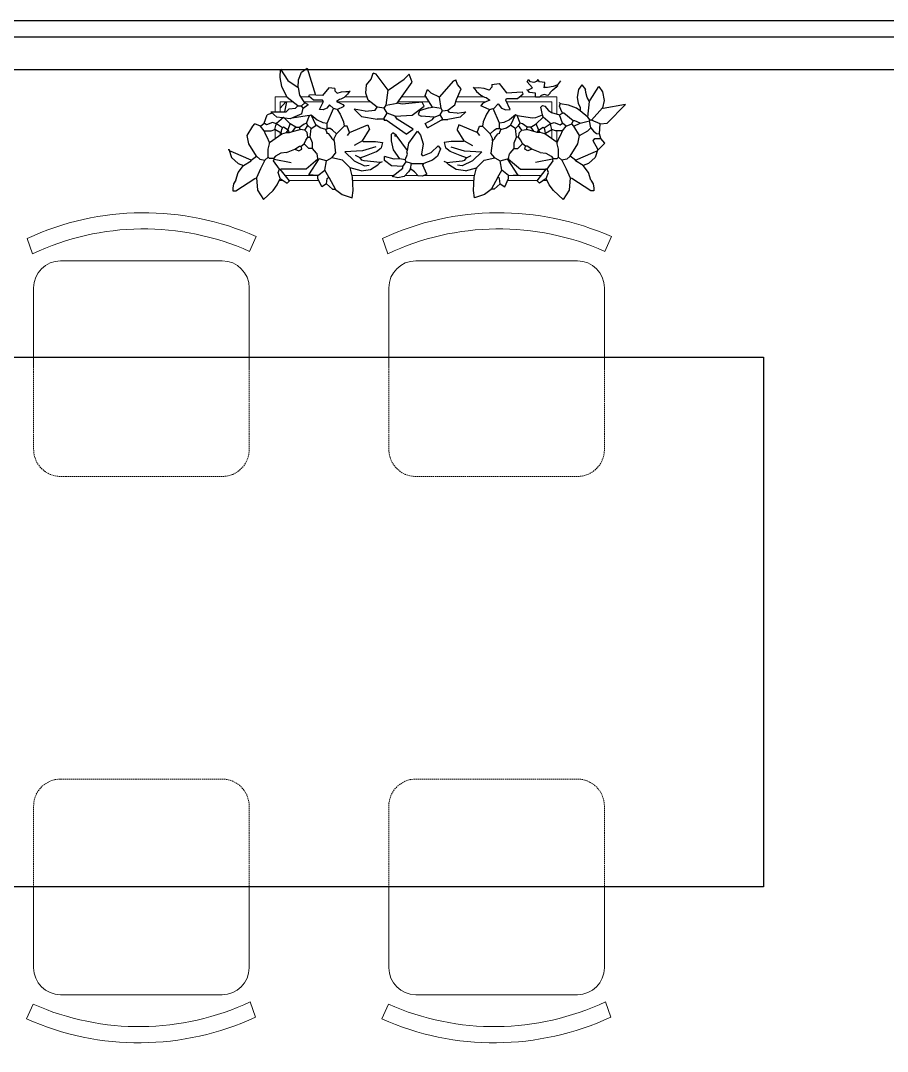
# Model space of a CAD drawing. Header units: inches. Extents: x 580771 to 672494, y 7715997 to 7829530.
# Drawn here: x 661626.8 to 661786.5, y 7725483.6 to 7725673.5 of the extents above; entities that cross this region are included whole.
import ezdxf

# ---------------------------------------------------------------- set-up
doc = ezdxf.new("R2010")
doc.units = ezdxf.units.IN
doc.header["$MEASUREMENT"] = 0
doc.linetypes.add('HIDDEN', pattern=[0.375, 0.25, -0.125])
doc.layers.add('Moveis', color=1, linetype='Continuous', lineweight=9)
doc.layers.add('PROIEZIONI', color=145, linetype='Continuous', lineweight=13)
for name, color, linetype in [('NIVEL', 2, 'Continuous'), ('P01', 1, 'Continuous'), ('Piso', 55, 'Continuous'), ('VEGETAZIONE', 94, 'Continuous')]:
    doc.layers.add(name, color=color, linetype=linetype)

# ---------------------------------------------------------------- blocks, each defined once
blk = doc.blocks.new('cad')
at = {"layer": 'Moveis', "linetype": 'HIDDEN'}
for p, q in [((48757.25, 6115.68), (48727.25, 6115.68)), ((48722.25, 6110.68), (48722.25, 6095.68)), ((48762.25, 6095.68), (48762.25, 6110.68))]:
    blk.add_line(p, q, dxfattribs=at)
at = {"layer": 'Moveis'}
for p, q in [((48722.25, 6095.68), (48722.25, 6080.68)), ((48762.25, 6080.68), (48762.25, 6095.68)), ((48727.25, 6075.68), (48757.25, 6075.68)), ((48721.06, 6071.53), (48722.05, 6074.38)), ((48763.54, 6071.19), (48762.31, 6073.93))]:
    blk.add_line(p, q, dxfattribs=at)
at = {"layer": 'Moveis', "linetype": 'HIDDEN'}
for centre, start, end in [((48727.25, 6110.68), 90, 180), ((48757.25, 6110.68), 0, 90)]:
    blk.add_arc(centre, 5, start, end, dxfattribs=at)
at = {"layer": 'Moveis'}
for centre, radius, start, end in [((48727.25, 6080.68), 5, 180, 270), ((48757.25, 6080.68), 5, 270, 0), ((48742.67, 6118.15), 48.39, 244.7716, 293.9495), ((48742.67, 6118.15), 51.39, 245.131, 293.9609)]:
    blk.add_arc(centre, radius, start, end, dxfattribs=at)

msp = doc.modelspace()

# ---------------------------------------------------------------- linework, layer by layer
at = {"layer": 'NIVEL'}
for p, q in [((661434.982, 7725673.483), (661884.982, 7725673.483)), ((661434.982, 7725670.483), (661884.982, 7725670.483)), ((661434.982, 7725664.483), (661884.982, 7725664.483))]:
    msp.add_line(p, q, dxfattribs=at)
at = {"layer": 'P01'}
msp.add_lwpolyline([(661603.373, 7725611.461), (661763.7, 7725611.461), (661763.7, 7725513.86), (661603.373, 7725513.86)], close=True, dxfattribs=at)
at = {"layer": 'PROIEZIONI'}
for points in [[(661673.716, 7725656.654), (661673.716, 7725659.435), (661675.829, 7725659.435)], [(661678.35, 7725659.435), (661680.01, 7725659.435)], [(661686.515, 7725659.435), (661690.629, 7725659.435)], [(661696.982, 7725659.435), (661701.49, 7725659.435)], [(661703.905, 7725659.435), (661704.008, 7725659.435)], [(661707.324, 7725659.435), (661712.198, 7725659.435)], [(661718.716, 7725659.435), (661725.591, 7725659.435), (661725.591, 7725656.287)], [(661674.637, 7725656.654), (661674.637, 7725658.514), (661676.93, 7725658.514)], [(661678.976, 7725658.514), (661682.554, 7725658.514)], [(661685.075, 7725658.514), (661691.23, 7725658.514)], [(661696.324, 7725658.514), (661702.086, 7725658.514)], [(661706.978, 7725658.514), (661712.504, 7725658.514)], [(661716.329, 7725658.514), (661724.67, 7725658.514), (661724.67, 7725656.56)], [(661673.716, 7725651.771), (661673.716, 7725653.409)], [(661724.67, 7725653.448), (661724.67, 7725651.719)], [(661674.637, 7725652.404), (661674.637, 7725652.833)], [(661725.591, 7725653.168), (661725.591, 7725651.086)], [(661675.156, 7725644.041), (661674.478, 7725644.041)], [(661681.594, 7725644.962), (661675.538, 7725644.962)], [(661681.737, 7725644.041), (661676.275, 7725644.041)], [(661695.536, 7725644.962), (661687.865, 7725644.962)], [(661710.335, 7725644.041), (661687.974, 7725644.041)], [(661699.984, 7725644.962), (661697.635, 7725644.962)], [(661710.444, 7725644.962), (661701.141, 7725644.962)], [(661722.035, 7725644.041), (661716.572, 7725644.041)], [(661722.771, 7725644.962), (661716.715, 7725644.962)], [(661723.831, 7725644.041), (661723.154, 7725644.041)]]:
    msp.add_lwpolyline(points, dxfattribs=at)
at = {"layer": 'VEGETAZIONE'}
for p, q in [((661674.589, 7725663.003), (661674.693, 7725664.525)), ((661674.901, 7725661.372), (661674.589, 7725663.003)), ((661674.693, 7725664.525), (661676.043, 7725662.459)), ((661678.015, 7725662.568), (661678.534, 7725663.982)), ((661678.534, 7725663.982), (661679.569, 7725664.705)), ((661679.569, 7725664.705), (661681.142, 7725659.76)), ((661691.37, 7725662.702), (661691.738, 7725663.807)), ((661692.291, 7725663.623), (661691.738, 7725663.807)), ((661694.501, 7725660.676), (661692.291, 7725663.623)), ((661697.448, 7725662.702), (661698.368, 7725663.623)), ((661698.92, 7725662.149), (661698.368, 7725663.623)), ((661675.872, 7725659.345), (661674.901, 7725661.372)), ((661676.043, 7725662.459), (661677.911, 7725661.154)), ((661677.911, 7725661.154), (661678.015, 7725662.568)), ((661677.911, 7725661.154), (661678.143, 7725659.74)), ((661683.564, 7725661.101), (661682.431, 7725659.684)), ((661684.698, 7725660.959), (661683.564, 7725661.101)), ((661684.698, 7725660.959), (661684.698, 7725660.534)), ((661690.425, 7725660.086), (661690.509, 7725661.681)), ((661690.509, 7725661.681), (661691.37, 7725662.702)), ((661694.501, 7725660.676), (661697.448, 7725662.702)), ((661696.158, 7725658.282), (661698.92, 7725662.149)), ((661703.979, 7725659.401), (661706.595, 7725662.417)), ((661706.595, 7725662.417), (661707.02, 7725662.559)), ((661707.303, 7725661.709), (661707.02, 7725662.559)), ((661707.114, 7725658.948), (661707.966, 7725660.924)), ((661707.966, 7725660.924), (661707.303, 7725661.709)), ((661710.396, 7725661.03), (661710.226, 7725661.2)), ((661711.184, 7725661.095), (661710.396, 7725661.03)), ((661710.396, 7725661.03), (661710.809, 7725660.441)), ((661712.183, 7725660.997), (661711.184, 7725661.095)), ((661713.116, 7725660.69), (661712.183, 7725660.997)), ((661713.626, 7725661.2), (661713.116, 7725660.69)), ((661713.626, 7725661.71), (661714.986, 7725661.88)), ((661713.626, 7725661.71), (661713.626, 7725661.2)), ((661714.986, 7725661.88), (661716.346, 7725660.18)), ((661720.128, 7725662.234), (661720.411, 7725662.659)), ((661721.12, 7725661.101), (661720.128, 7725662.234)), ((661720.27, 7725660.676), (661721.12, 7725661.101)), ((661720.77, 7725662.197), (661720.411, 7725662.659)), ((661721.351, 7725662.095), (661720.77, 7725662.197)), ((661721.835, 7725662.247), (661721.351, 7725662.095)), ((661722.111, 7725662.659), (661721.835, 7725662.247)), ((661722.395, 7725662.234), (661722.111, 7725662.659)), ((661723.386, 7725662.093), (661722.395, 7725662.234)), ((661723.245, 7725661.101), (661723.386, 7725661.951)), ((661723.916, 7725661.182), (661723.245, 7725661.101)), ((661723.386, 7725661.951), (661723.386, 7725662.093)), ((661724.957, 7725661.335), (661723.916, 7725661.182)), ((661724.803, 7725660.676), (661725.795, 7725661.526)), ((661725.795, 7725661.668), (661724.957, 7725661.335)), ((661725.795, 7725661.668), (661726.361, 7725662.376)), ((661725.795, 7725661.526), (661725.795, 7725661.668)), ((661730.186, 7725661.668), (661729.603, 7725660.777)), ((661730.186, 7725661.668), (661730.895, 7725660.818)), ((661731.745, 7725658.834), (661733.363, 7725661.335)), ((661733.363, 7725661.335), (661734.032, 7725660.346)), ((661677.855, 7725657.787), (661675.872, 7725659.345)), ((661678.143, 7725659.74), (661679.106, 7725658.322)), ((661679.881, 7725659.543), (661680.023, 7725659.826)), ((661680.731, 7725658.834), (661679.881, 7725659.543)), ((661682.431, 7725659.684), (661680.023, 7725659.826)), ((661684.698, 7725660.534), (661685.123, 7725660.109)), ((661685.123, 7725660.109), (661685.9, 7725660.365)), ((661685.822, 7725659.029), (661685.548, 7725658.976)), ((661686.394, 7725659.329), (661685.822, 7725659.029)), ((661685.9, 7725660.365), (661686.733, 7725660.447)), ((661687.045, 7725659.902), (661686.394, 7725659.329)), ((661686.733, 7725660.447), (661687.389, 7725660.393)), ((661687.389, 7725660.393), (661687.045, 7725659.902)), ((661687.389, 7725660.393), (661687.531, 7725660.534)), ((661690.818, 7725658.834), (661690.425, 7725660.086)), ((661694.133, 7725657.913), (661694.501, 7725660.676)), ((661701.334, 7725659.676), (661701.759, 7725660.809)), ((661702.704, 7725657.559), (661701.334, 7725659.676)), ((661702.467, 7725660.101), (661701.759, 7725660.809)), ((661703.979, 7725659.401), (661702.467, 7725660.101)), ((661704.262, 7725657.276), (661703.979, 7725659.401)), ((661710.809, 7725660.441), (661711.59, 7725659.754)), ((661711.59, 7725659.754), (661712.277, 7725659.394)), ((661712.277, 7725659.394), (661712.606, 7725659.33)), ((661712.606, 7725659.33), (661713.286, 7725658.82)), ((661716.176, 7725658.82), (661716.346, 7725659.16)), ((661716.346, 7725660.18), (661719.236, 7725660.35)), ((661716.346, 7725659.16), (661718.386, 7725659.16)), ((661718.386, 7725659.16), (661719.406, 7725660.01)), ((661719.406, 7725660.01), (661719.236, 7725660.35)), ((661719.986, 7725660.818), (661720.27, 7725660.676)), ((661720.553, 7725660.251), (661720.27, 7725660.676)), ((661721.686, 7725660.109), (661720.553, 7725660.251)), ((661721.686, 7725659.401), (661721.686, 7725660.109)), ((661722.395, 7725659.401), (661721.686, 7725659.401)), ((661722.706, 7725659.687), (661722.395, 7725659.401)), ((661723.263, 7725659.864), (661722.706, 7725659.687)), ((661723.953, 7725659.684), (661723.263, 7725659.864)), ((661724.236, 7725659.968), (661723.953, 7725659.684)), ((661724.236, 7725659.968), (661724.378, 7725660.109)), ((661724.378, 7725660.251), (661724.803, 7725660.676)), ((661724.378, 7725660.109), (661724.378, 7725660.251)), ((661729.603, 7725660.777), (661729.361, 7725659.357)), ((661729.361, 7725659.357), (661729.531, 7725658.241)), ((661730.934, 7725660.219), (661730.895, 7725660.818)), ((661731.176, 7725659.306), (661730.934, 7725660.219)), ((661731.603, 7725658.551), (661731.176, 7725659.306)), ((661734.032, 7725660.346), (661734.322, 7725658.774)), ((661675.652, 7725658.514), (661674.637, 7725657.382)), ((661675.45, 7725656.654), (661675.822, 7725658.514)), ((661675.73, 7725656.654), (661676.297, 7725657.22)), ((661676.297, 7725657.22), (661677.43, 7725657.362)), ((661677.43, 7725657.362), (661677.855, 7725657.787)), ((661677.855, 7725657.787), (661678.563, 7725657.787)), ((661679.13, 7725658.353), (661678.563, 7725657.787)), ((661678.847, 7725657.362), (661678.563, 7725657.787)), ((661678.609, 7725656.292), (661678.847, 7725657.362)), ((661679.757, 7725657.968), (661678.82, 7725657.314)), ((661679.851, 7725657.993), (661679.13, 7725658.353)), ((661682.431, 7725658.834), (661680.731, 7725658.834)), ((661681.864, 7725657.134), (661682.573, 7725658.551)), ((661682.543, 7725657.067), (661681.864, 7725657.134)), ((661682.573, 7725658.551), (661682.431, 7725658.834)), ((661683.194, 7725657.339), (661682.543, 7725657.067)), ((661683.706, 7725657.984), (661683.194, 7725657.339)), ((661683.281, 7725654.585), (661684.414, 7725657.276)), ((661684.414, 7725657.276), (661683.706, 7725657.984)), ((661685.123, 7725657.134), (661684.414, 7725657.276)), ((661685.548, 7725658.976), (661684.981, 7725658.551)), ((661684.981, 7725658.551), (661685.64, 7725658.293)), ((661685.123, 7725657.134), (661686.398, 7725657.701)), ((661685.123, 7725657.134), (661685.666, 7725656.249)), ((661685.64, 7725658.293), (661686.134, 7725658.021)), ((661686.134, 7725658.021), (661686.398, 7725657.701)), ((661688.226, 7725657.163), (661689.579, 7725655.834)), ((661690.265, 7725656.809), (661688.226, 7725657.163)), ((661692.475, 7725657.546), (661690.818, 7725658.834)), ((661692.107, 7725656.993), (661692.475, 7725657.546)), ((661693.764, 7725657.361), (661692.475, 7725657.546)), ((661693.764, 7725657.361), (661694.133, 7725657.913)), ((661694.317, 7725656.441), (661693.764, 7725657.361)), ((661694.133, 7725657.913), (661696.158, 7725658.282)), ((661697.079, 7725658.098), (661696.158, 7725658.282)), ((661700.762, 7725658.466), (661697.079, 7725658.098)), ((661698.92, 7725656.072), (661701.13, 7725657.73)), ((661701.995, 7725657.418), (661700.265, 7725656.88)), ((661701.13, 7725657.73), (661700.762, 7725658.466)), ((661701.995, 7725657.418), (661702.704, 7725657.559)), ((661704.262, 7725657.276), (661702.704, 7725657.559)), ((661704.545, 7725656.851), (661704.262, 7725657.276)), ((661705.537, 7725656.993), (661706.812, 7725657.984)), ((661706.812, 7725657.984), (661707.114, 7725658.948)), ((661711.902, 7725658.184), (661711.586, 7725657.8)), ((661713.116, 7725657.12), (661711.586, 7725657.8)), ((661712.495, 7725658.511), (661711.902, 7725658.184)), ((661713.286, 7725658.82), (661712.495, 7725658.511)), ((661713.187, 7725657.134), (661712.643, 7725656.249)), ((661713.187, 7725657.134), (661713.895, 7725657.276)), ((661715.028, 7725654.585), (661713.895, 7725657.276)), ((661713.966, 7725657.29), (661714.816, 7725658.14)), ((661714.816, 7725658.14), (661715.43, 7725657.366)), ((661715.43, 7725657.366), (661716.211, 7725657.039)), ((661717.026, 7725657.12), (661716.176, 7725658.82)), ((661716.211, 7725657.039), (661717.026, 7725657.12)), ((661722.678, 7725657.559), (661722.961, 7725657.843)), ((661722.961, 7725656.143), (661722.678, 7725657.559)), ((661722.961, 7725657.843), (661723.386, 7725657.701)), ((661723.386, 7725657.701), (661724.061, 7725656.948)), ((661726.22, 7725658.126), (661726.078, 7725658.409)), ((661726.078, 7725657.701), (661726.22, 7725658.126)), ((661726.361, 7725657.134), (661726.078, 7725657.701)), ((661727.764, 7725657.912), (661726.22, 7725658.126)), ((661726.361, 7725658.126), (661726.22, 7725658.126)), ((661726.645, 7725656.426), (661726.361, 7725657.134)), ((661729.24, 7725657.329), (661727.764, 7725657.912)), ((661729.903, 7725656.851), (661729.24, 7725657.329)), ((661729.531, 7725658.241), (661729.903, 7725657.559)), ((661729.903, 7725657.559), (661729.903, 7725656.993)), ((661731.32, 7725655.718), (661731.603, 7725658.551)), ((661731.603, 7725658.551), (661731.745, 7725658.834)), ((661732.028, 7725655.151), (661734.011, 7725657.418)), ((661734.322, 7725658.774), (661734.011, 7725657.418)), ((661734.153, 7725657.276), (661734.011, 7725657.418)), ((661738.281, 7725658.005), (661734.153, 7725657.276)), ((661734.861, 7725654.585), (661738.281, 7725658.005)), ((661671.665, 7725654.585), (661672.231, 7725656.143)), ((661673.151, 7725656.415), (661672.231, 7725656.143)), ((661672.87, 7725656.654), (661675.73, 7725656.654)), ((661673.967, 7725655.717), (661672.874, 7725656.654)), ((661673.931, 7725654.585), (661675.206, 7725655.718)), ((661675.046, 7725655.575), (661673.967, 7725655.717)), ((661676.481, 7725654.443), (661675.206, 7725655.718)), ((661676.458, 7725655.391), (661675.394, 7725655.53)), ((661678.609, 7725656.292), (661676.458, 7725655.391)), ((661677.189, 7725655.576), (661676.949, 7725655.596)), ((661680.023, 7725656.001), (661677.189, 7725655.576)), ((661679.456, 7725654.585), (661680.023, 7725656.001)), ((661680.023, 7725656.001), (661680.306, 7725656.143)), ((661681.156, 7725654.301), (661680.306, 7725656.143)), ((661680.306, 7725656.143), (661681.45, 7725655.186)), ((661685.666, 7725656.249), (661686.29, 7725654.831)), ((661689.579, 7725655.834), (661692.475, 7725655.336)), ((661690.265, 7725656.809), (661692.107, 7725656.993)), ((661693.764, 7725655.336), (661692.475, 7725655.336)), ((661693.764, 7725655.52), (661694.317, 7725656.441)), ((661693.764, 7725655.336), (661693.764, 7725655.52)), ((661693.948, 7725655.151), (661693.764, 7725655.336)), ((661693.764, 7725655.151), (661693.764, 7725655.336)), ((661695.79, 7725655.888), (661694.317, 7725656.441)), ((661695.79, 7725655.888), (661698.92, 7725656.072)), ((661696.158, 7725655.336), (661695.79, 7725655.888)), ((661699.105, 7725653.494), (661696.158, 7725655.336)), ((661700.265, 7725656.88), (661700.031, 7725656.204)), ((661700.031, 7725656.204), (661700.579, 7725655.859)), ((661702.987, 7725655.718), (661700.579, 7725655.859)), ((661701.348, 7725654.553), (661702.704, 7725655.293)), ((661702.704, 7725655.293), (661702.987, 7725655.718)), ((661702.987, 7725655.718), (661704.12, 7725656.143)), ((661704.12, 7725656.143), (661704.545, 7725656.851)), ((661704.545, 7725655.435), (661704.12, 7725656.143)), ((661704.404, 7725655.151), (661704.545, 7725655.293)), ((661704.545, 7725656.851), (661705.537, 7725656.993)), ((661704.545, 7725655.293), (661704.545, 7725655.435)), ((661704.545, 7725655.293), (661705.537, 7725655.293)), ((661704.545, 7725655.151), (661704.545, 7725655.293)), ((661705.82, 7725656.568), (661705.537, 7725656.993)), ((661707.764, 7725655.676), (661705.537, 7725655.293)), ((661707.237, 7725656.426), (661705.82, 7725656.568)), ((661707.237, 7725656.426), (661708.805, 7725656.699)), ((661708.805, 7725656.699), (661707.764, 7725655.676)), ((661712.643, 7725656.249), (661712.019, 7725654.831)), ((661718.003, 7725656.143), (661716.859, 7725655.186)), ((661717.153, 7725654.301), (661718.003, 7725656.143)), ((661718.286, 7725656.001), (661718.003, 7725656.143)), ((661718.286, 7725656.001), (661721.12, 7725655.576)), ((661718.853, 7725654.585), (661718.286, 7725656.001)), ((661721.12, 7725655.576), (661721.762, 7725655.63)), ((661721.762, 7725655.63), (661722.972, 7725656.112)), ((661721.828, 7725654.443), (661723.103, 7725655.718)), ((661723.103, 7725655.718), (661722.961, 7725656.143)), ((661724.378, 7725654.585), (661723.103, 7725655.718)), ((661724.061, 7725656.948), (661724.642, 7725656.568)), ((661724.642, 7725656.568), (661726.078, 7725656.143)), ((661726.078, 7725656.143), (661726.645, 7725656.426)), ((661726.645, 7725654.585), (661726.078, 7725656.143)), ((661726.928, 7725656.426), (661726.645, 7725656.426)), ((661728.628, 7725655.01), (661726.928, 7725656.426)), ((661729.903, 7725656.851), (661729.903, 7725656.993)), ((661731.32, 7725655.718), (661729.903, 7725656.851)), ((661731.745, 7725655.151), (661731.32, 7725655.718)), ((661668.548, 7725652.318), (661669.54, 7725654.018)), ((661669.54, 7725654.018), (661669.965, 7725654.443)), ((661670.956, 7725654.018), (661669.965, 7725654.443)), ((661670.956, 7725654.018), (661671.665, 7725654.585)), ((661671.665, 7725653.168), (661670.956, 7725654.018)), ((661672.09, 7725654.301), (661671.665, 7725654.585)), ((661673.223, 7725654.726), (661672.09, 7725654.301)), ((661672.939, 7725653.168), (661673.648, 7725653.451)), ((661673.931, 7725654.443), (661673.223, 7725654.726)), ((661673.648, 7725653.451), (661673.789, 7725654.16)), ((661674.781, 7725652.743), (661673.648, 7725653.451)), ((661673.789, 7725654.16), (661673.931, 7725654.443)), ((661673.931, 7725654.443), (661673.931, 7725654.585)), ((661675.064, 7725653.735), (661673.931, 7725654.443)), ((661674.781, 7725652.743), (661674.923, 7725653.451)), ((661674.923, 7725653.451), (661675.064, 7725653.735)), ((661675.206, 7725653.876), (661675.064, 7725653.735)), ((661676.056, 7725653.31), (661675.206, 7725653.876)), ((661676.056, 7725653.451), (661676.481, 7725654.443)), ((661676.056, 7725653.31), (661676.056, 7725653.451)), ((661677.473, 7725653.876), (661676.481, 7725654.443)), ((661676.906, 7725653.026), (661677.473, 7725653.876)), ((661676.906, 7725653.026), (661678.323, 7725653.451)), ((661677.473, 7725653.876), (661678.181, 7725653.876)), ((661678.181, 7725653.876), (661679.031, 7725654.443)), ((661678.323, 7725653.451), (661678.181, 7725653.876)), ((661679.173, 7725653.31), (661678.323, 7725653.451)), ((661679.031, 7725654.443), (661679.456, 7725654.585)), ((661679.173, 7725653.31), (661679.739, 7725654.16)), ((661679.739, 7725654.16), (661679.456, 7725654.585)), ((661680.306, 7725653.593), (661679.739, 7725654.16)), ((661680.164, 7725652.035), (661680.306, 7725653.593)), ((661680.306, 7725653.593), (661681.156, 7725654.16)), ((661682.006, 7725653.735), (661681.156, 7725654.301)), ((661681.156, 7725654.16), (661681.156, 7725654.301)), ((661681.45, 7725655.186), (661682.491, 7725654.722)), ((661682.998, 7725653.451), (661682.006, 7725653.735)), ((661682.491, 7725654.722), (661683.281, 7725654.585)), ((661682.998, 7725653.451), (661683.281, 7725653.593)), ((661683.281, 7725652.743), (661682.998, 7725653.451)), ((661683.281, 7725653.593), (661683.281, 7725654.585)), ((661683.848, 7725653.593), (661683.281, 7725653.593)), ((661684.273, 7725653.31), (661683.848, 7725653.593)), ((661684.981, 7725652.601), (661686.398, 7725654.018)), ((661686.29, 7725654.831), (661686.398, 7725654.018)), ((661686.964, 7725654.018), (661686.398, 7725654.018)), ((661687.389, 7725652.885), (661686.964, 7725654.018)), ((661687.389, 7725652.885), (661690.789, 7725654.301)), ((661689.798, 7725651.326), (661691.073, 7725653.451)), ((661690.789, 7725654.301), (661691.073, 7725653.451)), ((661693.764, 7725655.151), (661693.948, 7725655.151)), ((661693.948, 7725655.151), (661694.133, 7725655.151)), ((661697.815, 7725652.573), (661694.133, 7725655.151)), ((661697.815, 7725652.573), (661699.105, 7725653.494)), ((661701.767, 7725653.714), (661701.348, 7725654.553)), ((661701.767, 7725653.714), (661704.262, 7725655.151)), ((661704.404, 7725655.151), (661704.262, 7725655.151)), ((661704.545, 7725655.151), (661704.404, 7725655.151)), ((661707.52, 7725654.301), (661707.237, 7725653.451)), ((661708.512, 7725651.326), (661707.237, 7725653.451)), ((661710.92, 7725652.885), (661707.52, 7725654.301)), ((661710.92, 7725652.885), (661711.345, 7725654.018)), ((661711.345, 7725654.018), (661711.912, 7725654.018)), ((661712.019, 7725654.831), (661711.912, 7725654.018)), ((661713.329, 7725652.601), (661711.912, 7725654.018)), ((661714.037, 7725653.31), (661714.462, 7725653.593)), ((661714.462, 7725653.593), (661715.028, 7725653.593)), ((661715.818, 7725654.722), (661715.028, 7725654.585)), ((661715.028, 7725653.593), (661715.028, 7725654.585)), ((661715.312, 7725653.451), (661715.028, 7725653.593)), ((661715.028, 7725652.743), (661715.312, 7725653.451)), ((661715.312, 7725653.451), (661716.303, 7725653.735)), ((661716.859, 7725655.186), (661715.818, 7725654.722)), ((661716.303, 7725653.735), (661717.153, 7725654.301)), ((661717.153, 7725654.16), (661717.153, 7725654.301)), ((661718.003, 7725653.593), (661717.153, 7725654.16)), ((661718.003, 7725653.593), (661718.57, 7725654.16)), ((661718.145, 7725652.035), (661718.003, 7725653.593)), ((661718.57, 7725654.16), (661718.853, 7725654.585)), ((661719.136, 7725653.31), (661718.57, 7725654.16)), ((661719.278, 7725654.443), (661718.853, 7725654.585)), ((661719.136, 7725653.31), (661719.986, 7725653.451)), ((661720.128, 7725653.876), (661719.278, 7725654.443)), ((661719.986, 7725653.451), (661720.128, 7725653.876)), ((661721.403, 7725653.026), (661719.986, 7725653.451)), ((661720.836, 7725653.876), (661720.128, 7725653.876)), ((661720.836, 7725653.876), (661721.828, 7725654.443)), ((661721.403, 7725653.026), (661720.836, 7725653.876)), ((661722.253, 7725653.451), (661721.828, 7725654.443)), ((661722.253, 7725653.31), (661723.103, 7725653.876)), ((661722.253, 7725653.31), (661722.253, 7725653.451)), ((661723.103, 7725653.876), (661723.245, 7725653.735)), ((661723.245, 7725653.735), (661724.378, 7725654.443)), ((661723.386, 7725653.451), (661723.245, 7725653.735)), ((661723.528, 7725652.743), (661723.386, 7725653.451)), ((661723.528, 7725652.743), (661724.661, 7725653.451)), ((661724.378, 7725654.443), (661725.086, 7725654.726)), ((661724.378, 7725654.443), (661724.378, 7725654.585)), ((661724.52, 7725654.16), (661724.378, 7725654.443)), ((661724.661, 7725653.451), (661724.52, 7725654.16)), ((661725.37, 7725653.168), (661724.661, 7725653.451)), ((661725.086, 7725654.726), (661726.22, 7725654.301)), ((661726.22, 7725654.301), (661726.645, 7725654.585)), ((661727.353, 7725654.018), (661726.645, 7725654.585)), ((661726.645, 7725653.168), (661727.353, 7725654.018)), ((661727.353, 7725654.018), (661728.345, 7725654.443)), ((661728.345, 7725654.443), (661728.628, 7725655.01)), ((661728.77, 7725654.018), (661728.345, 7725654.443)), ((661728.911, 7725655.01), (661728.628, 7725655.01)), ((661728.77, 7725654.018), (661729.903, 7725654.585)), ((661729.761, 7725652.318), (661728.77, 7725654.018)), ((661729.903, 7725654.585), (661728.911, 7725655.01)), ((661729.903, 7725654.585), (661731.603, 7725655.01)), ((661731.32, 7725653.168), (661731.886, 7725653.735)), ((661731.603, 7725655.01), (661731.745, 7725655.151)), ((661731.886, 7725653.735), (661731.603, 7725655.01)), ((661732.028, 7725655.151), (661731.745, 7725655.151)), ((661731.886, 7725653.735), (661732.354, 7725653.087)), ((661733.586, 7725654.443), (661732.028, 7725655.151)), ((661733.445, 7725652.601), (661733.586, 7725654.443)), ((661733.586, 7725654.443), (661734.861, 7725654.585)), ((661668.831, 7725650.76), (661668.548, 7725652.318)), ((661671.948, 7725652.46), (661671.665, 7725653.168)), ((661671.665, 7725653.168), (661672.939, 7725653.168)), ((661672.231, 7725652.035), (661671.948, 7725652.46)), ((661672.656, 7725651.043), (661672.231, 7725652.035)), ((661672.656, 7725651.043), (661674.923, 7725652.601)), ((661674.923, 7725652.601), (661674.781, 7725652.743)), ((661674.923, 7725652.601), (661675.773, 7725652.885)), ((661675.773, 7725652.885), (661676.056, 7725653.31)), ((661675.773, 7725652.885), (661676.339, 7725652.885)), ((661676.339, 7725652.885), (661676.056, 7725653.31)), ((661676.339, 7725652.885), (661676.906, 7725653.026)), ((661679.031, 7725650.76), (661679.314, 7725651.468)), ((661679.598, 7725652.885), (661679.173, 7725653.31)), ((661679.314, 7725651.468), (661679.739, 7725652.035)), ((661679.739, 7725652.035), (661679.598, 7725652.885)), ((661679.739, 7725652.035), (661680.164, 7725652.035)), ((661680.592, 7725650.974), (661680.164, 7725652.035)), ((661683.564, 7725652.601), (661683.281, 7725652.743)), ((661683.281, 7725652.601), (661683.281, 7725652.743)), ((661684.131, 7725651.893), (661683.564, 7725652.601)), ((661684.131, 7725651.751), (661684.131, 7725651.893)), ((661684.556, 7725651.326), (661684.131, 7725651.751)), ((661684.981, 7725652.601), (661684.273, 7725653.31)), ((661684.556, 7725651.751), (661684.981, 7725652.601)), ((661684.556, 7725651.326), (661684.556, 7725651.751)), ((661687.389, 7725652.885), (661686.964, 7725652.318)), ((661695.103, 7725651.303), (661695.12, 7725652.537)), ((661695.12, 7725652.537), (661695.403, 7725652.821)), ((661695.97, 7725652.396), (661695.403, 7725652.821)), ((661695.895, 7725652.121), (661695.711, 7725652.305)), ((661698.095, 7725649.562), (661695.97, 7725652.396)), ((661698.356, 7725650.894), (661699.936, 7725653.104)), ((661699.936, 7725653.104), (661700.503, 7725652.396)), ((661700.503, 7725652.396), (661700.958, 7725650.758)), ((661710.92, 7725652.885), (661711.345, 7725652.318)), ((661713.329, 7725652.601), (661714.037, 7725653.31)), ((661713.754, 7725651.751), (661713.329, 7725652.601)), ((661713.754, 7725651.326), (661714.179, 7725651.751)), ((661713.754, 7725651.326), (661713.754, 7725651.751)), ((661714.179, 7725651.893), (661714.745, 7725652.601)), ((661714.179, 7725651.751), (661714.179, 7725651.893)), ((661714.745, 7725652.601), (661715.028, 7725652.743)), ((661715.028, 7725652.601), (661715.028, 7725652.743)), ((661717.718, 7725650.974), (661718.145, 7725652.035)), ((661718.57, 7725652.035), (661718.145, 7725652.035)), ((661718.57, 7725652.035), (661718.711, 7725652.885)), ((661718.995, 7725651.468), (661718.57, 7725652.035)), ((661718.711, 7725652.885), (661719.136, 7725653.31)), ((661719.278, 7725650.76), (661718.995, 7725651.468)), ((661721.97, 7725652.885), (661721.403, 7725653.026)), ((661721.97, 7725652.885), (661722.253, 7725653.31)), ((661722.536, 7725652.885), (661721.97, 7725652.885)), ((661722.536, 7725652.885), (661722.253, 7725653.31)), ((661723.386, 7725652.601), (661722.536, 7725652.885)), ((661723.386, 7725652.601), (661723.528, 7725652.743)), ((661725.653, 7725651.043), (661723.386, 7725652.601)), ((661726.645, 7725653.168), (661725.37, 7725653.168)), ((661725.653, 7725651.043), (661726.078, 7725652.035)), ((661726.078, 7725652.035), (661726.361, 7725652.46)), ((661726.361, 7725652.46), (661726.645, 7725653.168)), ((661729.478, 7725650.76), (661729.761, 7725652.318)), ((661729.761, 7725652.318), (661731.32, 7725653.168)), ((661732.311, 7725651.326), (661732.595, 7725651.751)), ((661732.354, 7725653.087), (661732.94, 7725652.678)), ((661732.595, 7725651.751), (661733.728, 7725651.751)), ((661732.94, 7725652.678), (661733.445, 7725652.601)), ((661733.728, 7725651.751), (661733.445, 7725652.601)), ((661734.436, 7725650.901), (661733.728, 7725651.751)), ((661665.148, 7725649.768), (661665.63, 7725648.248)), ((661665.148, 7725649.626), (661665.148, 7725649.768)), ((661670.248, 7725648.493), (661668.831, 7725650.76)), ((661672.373, 7725649.768), (661672.656, 7725650.76)), ((661672.373, 7725648.351), (661672.373, 7725649.768)), ((661672.656, 7725650.76), (661672.656, 7725651.043)), ((661675.773, 7725649.201), (661677.331, 7725649.768)), ((661677.331, 7725649.768), (661678.181, 7725650.335)), ((661677.331, 7725649.768), (661678.039, 7725649.485)), ((661678.039, 7725649.485), (661678.606, 7725649.768)), ((661678.181, 7725650.335), (661678.464, 7725650.335)), ((661678.464, 7725650.335), (661679.031, 7725650.76)), ((661678.606, 7725649.768), (661678.464, 7725650.335)), ((661679.881, 7725649.91), (661679.031, 7725650.76)), ((661680.589, 7725649.91), (661679.881, 7725649.91)), ((661680.589, 7725649.91), (661680.592, 7725650.974)), ((661681.298, 7725649.06), (661680.589, 7725649.91)), ((661684.556, 7725651.326), (661684.839, 7725649.06)), ((661689.798, 7725651.326), (661688.239, 7725650.476)), ((661689.798, 7725651.326), (661689.939, 7725651.185)), ((661692.23, 7725650.213), (661689.809, 7725649.489)), ((661689.939, 7725651.185), (661692.206, 7725651.185)), ((661692.206, 7725651.185), (661693.481, 7725651.043)), ((661692.348, 7725649.343), (661693.198, 7725650.051)), ((661693.481, 7725651.043), (661693.198, 7725650.051)), ((661695.493, 7725649.668), (661695.103, 7725651.303)), ((661696.678, 7725648.004), (661695.493, 7725649.668)), ((661697.953, 7725649.279), (661698.095, 7725649.562)), ((661698.095, 7725649.562), (661698.356, 7725650.894)), ((661700.958, 7725650.758), (661700.644, 7725648.854)), ((661702.454, 7725649.191), (661703.761, 7725650.412)), ((661704.186, 7725649.846), (661703.625, 7725648.509)), ((661703.761, 7725650.412), (661704.186, 7725649.846)), ((661706.104, 7725651.185), (661704.829, 7725651.043)), ((661704.829, 7725651.043), (661705.112, 7725650.051)), ((661705.962, 7725649.343), (661705.112, 7725650.051)), ((661706.08, 7725650.213), (661708.501, 7725649.489)), ((661708.37, 7725651.185), (661706.104, 7725651.185)), ((661708.512, 7725651.326), (661708.37, 7725651.185)), ((661708.512, 7725651.326), (661710.07, 7725650.476)), ((661713.754, 7725651.326), (661713.47, 7725649.06)), ((661717.012, 7725649.06), (661717.72, 7725649.91)), ((661717.72, 7725649.91), (661717.718, 7725650.974)), ((661717.72, 7725649.91), (661718.428, 7725649.91)), ((661718.428, 7725649.91), (661719.278, 7725650.76)), ((661719.845, 7725650.335), (661719.278, 7725650.76)), ((661719.703, 7725649.768), (661719.845, 7725650.335)), ((661720.27, 7725649.485), (661719.703, 7725649.768)), ((661720.128, 7725650.335), (661719.845, 7725650.335)), ((661720.978, 7725649.768), (661720.128, 7725650.335)), ((661720.978, 7725649.768), (661720.27, 7725649.485)), ((661722.536, 7725649.201), (661720.978, 7725649.768)), ((661725.653, 7725650.76), (661725.653, 7725651.043)), ((661725.936, 7725649.768), (661725.653, 7725650.76)), ((661725.936, 7725648.351), (661725.936, 7725649.768)), ((661728.061, 7725648.493), (661729.478, 7725650.76)), ((661733.161, 7725649.768), (661732.311, 7725651.326)), ((661733.161, 7725649.768), (661732.68, 7725648.248)), ((661733.161, 7725649.626), (661734.436, 7725650.901)), ((661733.161, 7725649.626), (661733.161, 7725649.768)), ((661665.998, 7725649.201), (661665.29, 7725649.485)), ((661665.63, 7725648.248), (661666.866, 7725647.157)), ((661669.256, 7725647.785), (661665.998, 7725649.201)), ((661667.84, 7725646.793), (661669.256, 7725647.643)), ((661669.256, 7725647.785), (661670.248, 7725648.493)), ((661669.256, 7725647.643), (661669.256, 7725647.785)), ((661670.248, 7725648.493), (661670.834, 7725647.975)), ((661670.834, 7725647.975), (661671.806, 7725647.785)), ((661671.806, 7725647.785), (661670.964, 7725646.203)), ((661671.806, 7725647.785), (661672.373, 7725648.351)), ((661672.656, 7725648.068), (661672.373, 7725648.351)), ((661673.364, 7725648.068), (661672.656, 7725648.068)), ((661673.761, 7725648.52), (661673.364, 7725648.068)), ((661673.506, 7725647.926), (661673.364, 7725648.068)), ((661673.364, 7725647.643), (661673.506, 7725647.926)), ((661674.498, 7725646.085), (661673.364, 7725647.643)), ((661673.506, 7725647.926), (661676.623, 7725647.36)), ((661674.737, 7725649.066), (661673.761, 7725648.52)), ((661675.773, 7725649.201), (661674.737, 7725649.066)), ((661681.581, 7725647.926), (661679.371, 7725646.085)), ((661679.881, 7725645.093), (661681.821, 7725648.003)), ((661681.439, 7725648.918), (661681.298, 7725649.06)), ((661681.581, 7725648.068), (661681.439, 7725648.918)), ((661681.581, 7725648.068), (661681.581, 7725647.926)), ((661683.139, 7725647.643), (661681.821, 7725648.003)), ((661682.856, 7725645.943), (661683.139, 7725647.643)), ((661684.131, 7725648.21), (661683.139, 7725647.643)), ((661684.131, 7725648.21), (661684.839, 7725649.06)), ((661686.114, 7725647.785), (661684.131, 7725648.21)), ((661687.531, 7725646.368), (661686.114, 7725647.785)), ((661689.809, 7725649.489), (661686.523, 7725649.308)), ((661686.523, 7725649.308), (661688.224, 7725647.617)), ((661689.373, 7725648.21), (661688.523, 7725648.635)), ((661689.373, 7725648.21), (661690.506, 7725648.635)), ((661689.656, 7725647.785), (661689.373, 7725648.21)), ((661690.081, 7725647.643), (661689.656, 7725647.785)), ((661693.056, 7725647.36), (661690.081, 7725647.643)), ((661690.506, 7725648.635), (661692.348, 7725649.343)), ((661695.623, 7725647.964), (661693.845, 7725648.429)), ((661693.845, 7725647.721), (661693.845, 7725648.429)), ((661695.12, 7725646.729), (661693.845, 7725647.721)), ((661696.678, 7725648.004), (661695.623, 7725647.964)), ((661697.67, 7725647.862), (661696.678, 7725648.004)), ((661697.67, 7725647.862), (661698.095, 7725648.854)), ((661697.811, 7725647.437), (661697.67, 7725647.862)), ((661698.095, 7725648.854), (661697.953, 7725649.279)), ((661700.928, 7725648.571), (661700.644, 7725648.854)), ((661700.928, 7725648.571), (661702.454, 7725649.191)), ((661702.714, 7725647.759), (661701.069, 7725647.154)), ((661703.625, 7725648.509), (661702.714, 7725647.759)), ((661705.254, 7725647.36), (661708.229, 7725647.643)), ((661707.804, 7725648.635), (661705.962, 7725649.343)), ((661708.937, 7725648.21), (661707.804, 7725648.635)), ((661708.229, 7725647.643), (661708.654, 7725647.785)), ((661708.501, 7725649.489), (661711.786, 7725649.308)), ((661708.654, 7725647.785), (661708.937, 7725648.21)), ((661708.937, 7725648.21), (661709.787, 7725648.635)), ((661711.786, 7725649.308), (661710.086, 7725647.617)), ((661710.779, 7725646.368), (661712.195, 7725647.785)), ((661712.195, 7725647.785), (661714.179, 7725648.21)), ((661714.179, 7725648.21), (661713.47, 7725649.06)), ((661714.179, 7725648.21), (661715.17, 7725647.643)), ((661715.17, 7725647.643), (661716.488, 7725648.003)), ((661715.453, 7725645.943), (661715.17, 7725647.643)), ((661718.428, 7725645.093), (661716.488, 7725648.003)), ((661716.728, 7725648.068), (661716.87, 7725648.918)), ((661716.728, 7725648.068), (661716.728, 7725647.926)), ((661716.728, 7725647.926), (661718.938, 7725646.085)), ((661716.87, 7725648.918), (661717.012, 7725649.06)), ((661724.803, 7725647.926), (661721.686, 7725647.36)), ((661722.536, 7725649.201), (661723.572, 7725649.066)), ((661723.572, 7725649.066), (661724.548, 7725648.52)), ((661723.811, 7725646.085), (661724.945, 7725647.643)), ((661724.548, 7725648.52), (661724.945, 7725648.068)), ((661724.803, 7725647.926), (661724.945, 7725648.068)), ((661724.945, 7725647.643), (661724.803, 7725647.926)), ((661724.945, 7725648.068), (661725.653, 7725648.068)), ((661725.653, 7725648.068), (661725.936, 7725648.351)), ((661726.503, 7725647.785), (661725.936, 7725648.351)), ((661727.476, 7725647.975), (661726.503, 7725647.785)), ((661726.503, 7725647.785), (661727.345, 7725646.203)), ((661728.061, 7725648.493), (661727.476, 7725647.975)), ((661729.053, 7725647.785), (661728.061, 7725648.493)), ((661729.053, 7725647.785), (661732.311, 7725649.201)), ((661729.053, 7725647.643), (661729.053, 7725647.785)), ((661730.47, 7725646.793), (661729.053, 7725647.643)), ((661732.68, 7725648.248), (661731.444, 7725647.157)), ((661732.311, 7725649.201), (661733.02, 7725649.485)), ((661666.848, 7725645.518), (661667.84, 7725646.793)), ((661666.866, 7725647.157), (661667.84, 7725646.793)), ((661670.964, 7725646.203), (661670.248, 7725644.526)), ((661674.214, 7725645.518), (661674.498, 7725646.085)), ((661674.498, 7725646.085), (661674.639, 7725646.085)), ((661676.339, 7725643.96), (661674.639, 7725646.085)), ((661674.639, 7725646.085), (661674.781, 7725646.085)), ((661679.371, 7725646.085), (661674.781, 7725646.085)), ((661681.581, 7725644.951), (661682.856, 7725645.943)), ((661683.564, 7725644.668), (661682.856, 7725645.943)), ((661687.943, 7725644.636), (661687.531, 7725646.368)), ((661689.514, 7725645.801), (661687.531, 7725646.368)), ((661687.531, 7725646.368), (661687.531, 7725646.226)), ((661688.224, 7725647.617), (661690.126, 7725646.741)), ((661689.514, 7725645.801), (661691.26, 7725646.067)), ((661690.126, 7725646.741), (661691.019, 7725646.832)), ((661691.26, 7725646.067), (661692.626, 7725646.885)), ((661692.626, 7725646.885), (661693.056, 7725647.36)), ((661693.056, 7725647.36), (661693.481, 7725647.501)), ((661697.245, 7725646.587), (661695.12, 7725646.729)), ((661695.262, 7725644.746), (661697.245, 7725646.304)), ((661697.245, 7725646.587), (661697.811, 7725647.437)), ((661697.245, 7725646.304), (661697.245, 7725646.587)), ((661698.803, 7725647.154), (661697.811, 7725647.437)), ((661698.661, 7725646.162), (661698.236, 7725645.596)), ((661698.661, 7725646.162), (661698.803, 7725647.154)), ((661699.37, 7725645.596), (661698.661, 7725646.162)), ((661698.803, 7725647.154), (661701.069, 7725647.154)), ((661700.928, 7725646.871), (661701.069, 7725647.154)), ((661701.636, 7725645.171), (661700.928, 7725646.871)), ((661705.254, 7725647.36), (661704.829, 7725647.501)), ((661705.683, 7725646.885), (661705.254, 7725647.36)), ((661707.049, 7725646.067), (661705.683, 7725646.885)), ((661708.795, 7725645.801), (661707.049, 7725646.067)), ((661708.184, 7725646.741), (661707.29, 7725646.832)), ((661710.086, 7725647.617), (661708.184, 7725646.741)), ((661708.795, 7725645.801), (661710.779, 7725646.368)), ((661710.367, 7725644.636), (661710.779, 7725646.368)), ((661710.779, 7725646.368), (661710.779, 7725646.226)), ((661714.745, 7725644.668), (661715.453, 7725645.943)), ((661716.728, 7725644.951), (661715.453, 7725645.943)), ((661718.938, 7725646.085), (661723.528, 7725646.085)), ((661721.97, 7725643.96), (661723.67, 7725646.085)), ((661723.67, 7725646.085), (661723.528, 7725646.085)), ((661723.811, 7725646.085), (661723.67, 7725646.085)), ((661724.095, 7725645.518), (661723.811, 7725646.085)), ((661727.345, 7725646.203), (661728.061, 7725644.526)), ((661731.444, 7725647.157), (661730.47, 7725646.793)), ((661731.461, 7725645.518), (661730.47, 7725646.793)), ((661666.423, 7725644.101), (661666.02, 7725643.409)), ((661666.423, 7725644.101), (661666.848, 7725645.518)), ((661666.423, 7725642.118), (661669.965, 7725644.385)), ((661669.965, 7725644.385), (661670.248, 7725644.526)), ((661670.248, 7725644.526), (661670.443, 7725642.251)), ((661674.086, 7725643.205), (661674.639, 7725644.385)), ((661674.639, 7725644.385), (661674.214, 7725645.518)), ((661674.639, 7725644.385), (661675.914, 7725643.535)), ((661675.914, 7725643.535), (661676.339, 7725643.96)), ((661681.581, 7725644.951), (661679.881, 7725645.093)), ((661681.581, 7725644.385), (661681.581, 7725644.951)), ((661682.289, 7725642.826), (661681.581, 7725644.385)), ((661683.139, 7725643.393), (661683.281, 7725644.385)), ((661683.281, 7725644.385), (661683.564, 7725644.668)), ((661683.564, 7725644.668), (661684.82, 7725642.387)), ((661688.073, 7725642.182), (661687.943, 7725644.636)), ((661696.274, 7725644.488), (661695.262, 7725644.746)), ((661697.445, 7725644.761), (661696.274, 7725644.488)), ((661698.236, 7725645.596), (661697.445, 7725644.761)), ((661700.047, 7725644.897), (661699.37, 7725645.596)), ((661700.828, 7725644.829), (661700.047, 7725644.897)), ((661701.636, 7725645.171), (661700.828, 7725644.829)), ((661710.236, 7725642.182), (661710.367, 7725644.636)), ((661714.745, 7725644.668), (661713.489, 7725642.387)), ((661715.028, 7725644.385), (661714.745, 7725644.668)), ((661715.17, 7725643.393), (661715.028, 7725644.385)), ((661716.02, 7725642.826), (661716.728, 7725644.385)), ((661716.728, 7725644.951), (661718.428, 7725645.093)), ((661716.728, 7725644.385), (661716.728, 7725644.951)), ((661718.428, 7725645.093), (661718.853, 7725644.951)), ((661722.395, 7725643.535), (661721.97, 7725643.96)), ((661723.67, 7725644.385), (661722.395, 7725643.535)), ((661723.67, 7725644.385), (661724.095, 7725645.518)), ((661724.223, 7725643.205), (661723.67, 7725644.385)), ((661728.061, 7725644.526), (661727.866, 7725642.251)), ((661728.345, 7725644.385), (661728.061, 7725644.526)), ((661731.886, 7725642.118), (661728.345, 7725644.385)), ((661731.886, 7725644.101), (661731.461, 7725645.518)), ((661731.886, 7725644.101), (661732.289, 7725643.409)), ((661665.89, 7725642.591), (661665.856, 7725642.118)), ((661665.856, 7725642.118), (661666.423, 7725642.118)), ((661666.02, 7725643.409), (661665.89, 7725642.591)), ((661670.443, 7725642.251), (661671.549, 7725640.547)), ((661671.549, 7725640.547), (661673.306, 7725642.182)), ((661673.306, 7725642.182), (661674.086, 7725643.205)), ((661683.139, 7725643.393), (661682.289, 7725642.826)), ((661683.139, 7725643.393), (661684.273, 7725642.401)), ((661684.273, 7725642.401), (661684.839, 7725642.401)), ((661684.82, 7725642.387), (661686.056, 7725641.433)), ((661687.878, 7725640.819), (661688.073, 7725642.182)), ((661710.432, 7725640.819), (661710.236, 7725642.182)), ((661713.489, 7725642.387), (661712.253, 7725641.433)), ((661714.037, 7725642.401), (661713.47, 7725642.401)), ((661715.17, 7725643.393), (661714.037, 7725642.401)), ((661715.17, 7725643.393), (661716.02, 7725642.826)), ((661725.003, 7725642.182), (661724.223, 7725643.205)), ((661726.76, 7725640.547), (661725.003, 7725642.182)), ((661727.866, 7725642.251), (661726.76, 7725640.547)), ((661732.453, 7725642.118), (661731.886, 7725642.118)), ((661732.289, 7725643.409), (661732.42, 7725642.591)), ((661732.42, 7725642.591), (661732.453, 7725642.118)), ((661686.056, 7725641.433), (661687.878, 7725640.819)), ((661712.253, 7725641.433), (661710.432, 7725640.819))]:
    msp.add_line(p, q, dxfattribs=at)
at = {"layer": 'VEGETAZIONE', "ltscale": 0.05}
for p, q in [((661723.683, 7725661.154), (661723.254, 7725661.154)), ((661725.591, 7725661.154), (661725.361, 7725661.154))]:
    msp.add_line(p, q, dxfattribs=at)
at = {"layer": 'VEGETAZIONE'}
for centre, start, end in [((661678.609, 7725656.292), 292.46672, 347.19571), ((661679.371, 7725646.085), 270.35301, 310.15599), ((661718.938, 7725646.085), 229.84401, 269.64699)]:
    msp.add_arc(centre, 0.0000177, start, end, dxfattribs=at)

# ---------------------------------------------------------------- block references
at = {"layer": 'Piso', "xscale": -0.9933333333333333, "yscale": 0.9933333333333333, "zscale": 0.9933333333333333, "rotation": 180}
for p in [(613231.735, 7731664.4), (613297.21, 7731664.4)]:
    msp.add_blockref('cad', p, dxfattribs=at)
at = {"layer": 'Piso', "xscale": -0.9933333333333333, "yscale": 0.9933333333333333, "zscale": 0.9933333333333333}
for p in [(710066.328, 7719458.82), (710131.804, 7719458.82)]:
    msp.add_blockref('cad', p, dxfattribs=at)

doc.saveas('drawing.dxf')
